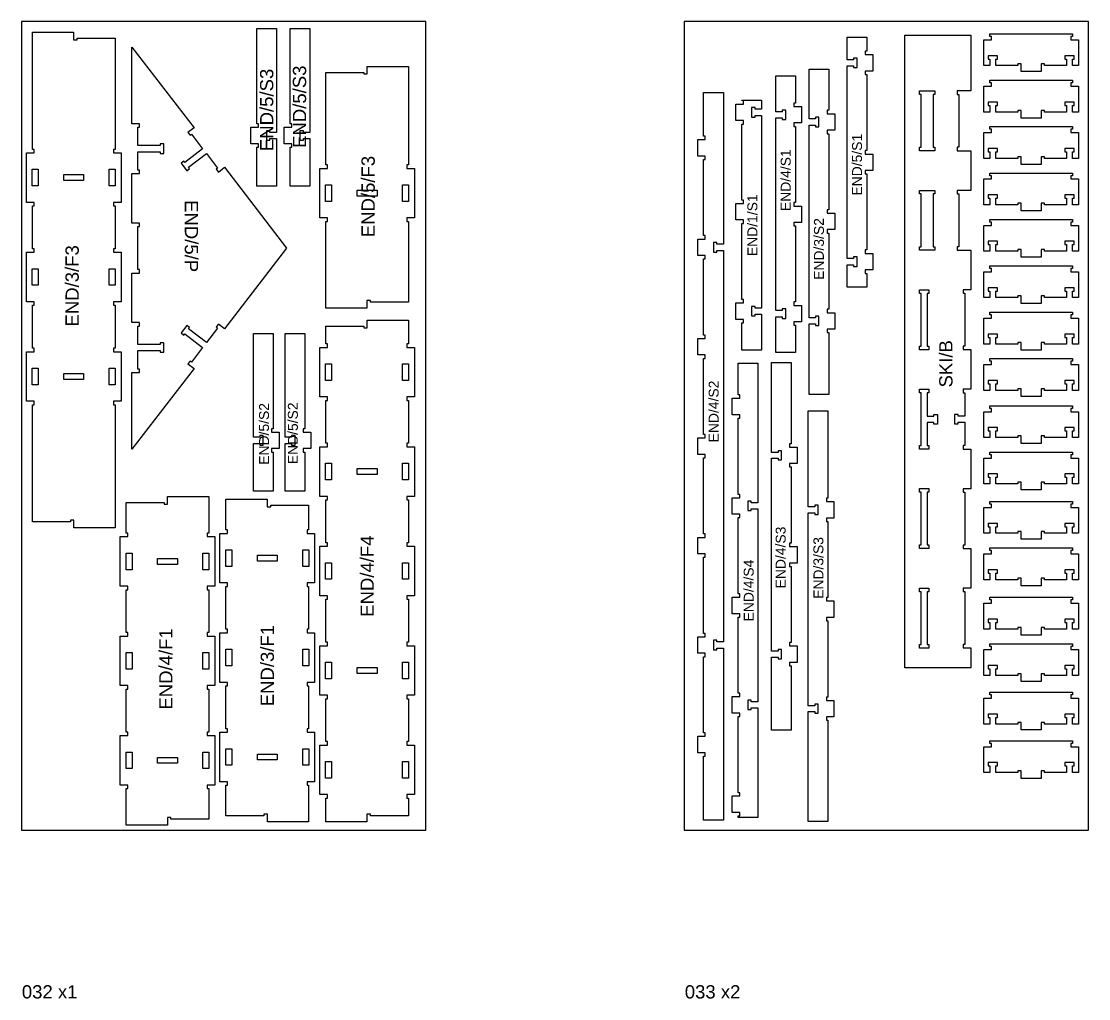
# Model space of a CAD drawing. Extents: x -5600 to 13230, y -11987 to 15775.
# Drawn here: x 5350 to 8570, y -5626 to -2678 of the extents above; entities that cross this region are included whole.
import ezdxf

# ---------------------------------------------------------------- set-up
doc = ezdxf.new("R2010")
doc.units = 0
doc.header["$MEASUREMENT"] = 0
for name, color, linetype in [('0_SHEET_BIRCHPLY_2440X1220', 1, 'CONTINUOUS'), ('1_ANYTOOL_1MMDEEP_INSIDE', 2, 'CONTINUOUS'), ('3_ANYTOOL_CUTTHROUGH_INSID', 4, 'CONTINUOUS'), ('6_ANYTOOL_CUTTHROUGH_OUTSI', 5, 'CONTINUOUS')]:
    doc.layers.add(name, color=color, linetype=linetype)

msp = doc.modelspace()

# ---------------------------------------------------------------- linework, layer by layer
at = {"layer": '0_SHEET_BIRCHPLY_2440X1220'}
for points in [[(5350.4, -2677.8), (5350.4, -5117.8), (6570.4, -5117.8), (6570.4, -2677.8)], [(7350.4, -2677.8), (7350.4, -5117.8), (8570.4, -5117.8), (8570.4, -2677.8)]]:
    msp.add_lwpolyline(points, close=True, dxfattribs=at)
at = {"layer": '3_ANYTOOL_CUTTHROUGH_INSID'}
for points in [[(8059.6, -3068.6), (8059.6, -3057.6), (8064.6, -3057.6), (8064.6, -2898.6), (8059.6, -2898.6), (8059.6, -2887.6), (8106.6, -2887.6), (8106.6, -2898.6), (8101.6, -2898.6), (8101.6, -3057.6), (8106.6, -3057.6), (8106.6, -3068.6)], [(5401.3, -3174.2), (5383.3, -3174.2), (5383.3, -3124.2), (5401.3, -3124.2)], [(5538.3, -3158.2), (5478.3, -3158.2), (5478.3, -3140.2), (5538.3, -3140.2)], [(5633.3, -3174.2), (5615.3, -3174.2), (5615.3, -3124.2), (5633.3, -3124.2)], [(6268.4, -3221.2), (6268.4, -3171.2), (6286.4, -3171.2), (6286.4, -3221.2)], [(6363.4, -3205.2), (6363.4, -3187.2), (6423.4, -3187.2), (6423.4, -3205.2)], [(6500.4, -3221.2), (6500.4, -3171.2), (6518.4, -3171.2), (6518.4, -3221.2)], [(8059.6, -3368.6), (8059.6, -3357.6), (8064.6, -3357.6), (8064.6, -3198.6), (8059.6, -3198.6), (8059.6, -3187.6), (8106.6, -3187.6), (8106.6, -3198.6), (8101.6, -3198.6), (8101.6, -3357.6), (8106.6, -3357.6), (8106.6, -3368.6)], [(5401.4, -3474.2), (5383.4, -3474.2), (5383.4, -3424.2), (5401.4, -3424.2)], [(5633.4, -3474.2), (5615.4, -3474.2), (5615.4, -3424.2), (5633.4, -3424.2)], [(8059.6, -3668.6), (8059.6, -3657.6), (8064.6, -3657.6), (8064.6, -3498.6), (8059.6, -3498.6), (8059.6, -3487.6), (8088.6, -3487.6), (8088.6, -3498.6), (8083.6, -3498.6), (8083.6, -3657.6), (8088.6, -3657.6), (8088.6, -3668.6)], [(5401.4, -3724.2), (5401.4, -3774.2), (5383.4, -3774.2), (5383.4, -3724.2)], [(5633.4, -3724.2), (5633.4, -3774.2), (5615.4, -3774.2), (5615.4, -3724.2)], [(6268.4, -3711.1), (6286.4, -3711.1), (6286.4, -3761.1), (6268.4, -3761.1)], [(6500.4, -3711.1), (6518.4, -3711.1), (6518.4, -3761.1), (6500.4, -3761.1)], [(5538.4, -3740.2), (5538.4, -3758.2), (5478.4, -3758.2), (5478.4, -3740.2)], [(8059.6, -3798.6), (8059.6, -3787.6), (8088.6, -3787.6), (8088.6, -3798.6), (8083.6, -3798.6), (8083.6, -3868.6), (8103.6, -3868.6), (8103.6, -3863.6), (8114.6, -3863.6), (8114.6, -3892.6), (8103.6, -3892.6), (8103.6, -3887.6), (8083.6, -3887.6), (8083.6, -3957.6), (8088.6, -3957.6), (8088.6, -3968.6), (8059.6, -3968.6), (8059.6, -3957.6), (8064.6, -3957.6), (8064.6, -3798.6)], [(6268.4, -4011.1), (6286.4, -4011.1), (6286.4, -4061.1), (6268.4, -4061.1)], [(6500.4, -4011.1), (6518.4, -4011.1), (6518.4, -4061.1), (6500.4, -4061.1)], [(6363.4, -4027.1), (6423.4, -4027.1), (6423.4, -4045.1), (6363.4, -4045.1)], [(8059.6, -4087.6), (8088.6, -4087.6), (8088.6, -4098.6), (8083.6, -4098.6), (8083.6, -4257.6), (8088.6, -4257.6), (8088.6, -4268.6), (8059.6, -4268.6), (8059.6, -4257.6), (8064.6, -4257.6), (8064.6, -4098.6), (8059.6, -4098.6)], [(5684.4, -4282.3), (5684.4, -4332.3), (5666.4, -4332.3), (5666.4, -4282.3)], [(5916.4, -4282.3), (5916.4, -4332.3), (5898.4, -4332.3), (5898.4, -4282.3)], [(5985.4, -4272.3), (5985.4, -4322.3), (5967.4, -4322.3), (5967.4, -4272.3)], [(6199.4, -4272.3), (6217.4, -4272.3), (6217.4, -4322.3), (6199.4, -4322.3)], [(5821.4, -4298.3), (5821.4, -4316.3), (5761.4, -4316.3), (5761.4, -4298.3)], [(6122.4, -4288.3), (6122.4, -4306.3), (6062.4, -4306.3), (6062.4, -4288.3)], [(6268.4, -4311.1), (6286.4, -4311.1), (6286.4, -4361.1), (6268.4, -4361.1)], [(6500.4, -4311.1), (6518.4, -4311.1), (6518.4, -4361.1), (6500.4, -4361.1)], [(8059.6, -4387.6), (8088.6, -4387.6), (8088.6, -4398.6), (8083.6, -4398.6), (8083.6, -4557.6), (8088.6, -4557.6), (8088.6, -4568.6), (8059.6, -4568.6), (8059.6, -4557.6), (8064.6, -4557.6), (8064.6, -4398.6), (8059.6, -4398.6)], [(5985.4, -4572.3), (5985.4, -4622.3), (5967.4, -4622.3), (5967.4, -4572.3)], [(6199.4, -4572.3), (6217.4, -4572.3), (6217.4, -4622.3), (6199.4, -4622.3)], [(5684.4, -4582.3), (5684.4, -4632.3), (5666.4, -4632.3), (5666.4, -4582.3)], [(5916.4, -4582.3), (5916.4, -4632.3), (5898.4, -4632.3), (5898.4, -4582.3)], [(6268.4, -4611.1), (6286.4, -4611.1), (6286.4, -4661.1), (6268.4, -4661.1)], [(6363.4, -4627.1), (6423.4, -4627.1), (6423.4, -4645.1), (6363.4, -4645.1)], [(6500.4, -4611.1), (6518.4, -4611.1), (6518.4, -4661.1), (6500.4, -4661.1)], [(5684.4, -4882.3), (5684.4, -4932.2), (5666.4, -4932.2), (5666.4, -4882.3)], [(5916.4, -4882.3), (5916.4, -4932.2), (5898.4, -4932.2), (5898.4, -4882.3)], [(5985.4, -4872.3), (5985.4, -4922.2), (5967.4, -4922.2), (5967.4, -4872.3)], [(6122.4, -4888.3), (6122.4, -4906.2), (6062.4, -4906.2), (6062.4, -4888.3)], [(6199.4, -4872.3), (6217.4, -4872.3), (6217.4, -4922.2), (6199.4, -4922.2)], [(5821.4, -4898.3), (5821.4, -4916.2), (5761.4, -4916.2), (5761.4, -4898.3)], [(6268.4, -4911.1), (6286.4, -4911.1), (6286.4, -4961.1), (6268.4, -4961.1)], [(6500.4, -4911.1), (6518.4, -4911.1), (6518.4, -4961.1), (6500.4, -4961.1)]]:
    msp.add_lwpolyline(points, close=True, dxfattribs=at)
at = {"layer": '6_ANYTOOL_CUTTHROUGH_OUTSI'}
for points in [[(6119.9, -3175.4), (6060.4, -3175.4), (6060.4, -3057.4), (6065.4, -3057.4), (6065.4, -3046.9), (6042.4, -3046.9), (6042.4, -2997.4), (6065.4, -2997.4), (6065.4, -2986.9), (6060.4, -2986.9), (6060.4, -2699.5), (6119.9, -2699.5), (6119.9, -3012.9), (6100.4, -3012.9), (6100.4, -3007.9), (6089.9, -3007.9), (6089.9, -3036.4), (6100.4, -3036.4), (6100.4, -3031.4), (6119.9, -3031.4)], [(6161.4, -3175.4), (6161.4, -3057.4), (6166.4, -3057.4), (6166.4, -3046.9), (6143.4, -3046.9), (6143.4, -2997.4), (6166.4, -2997.4), (6166.4, -2986.9), (6161.4, -2986.9), (6161.4, -2699.5), (6220.9, -2699.5), (6220.9, -3012.9), (6201.4, -3012.9), (6201.4, -3007.9), (6190.9, -3007.9), (6190.9, -3036.4), (6201.4, -3036.4), (6201.4, -3031.4), (6220.9, -3031.4), (6220.9, -3175.4)], [(5651.1, -3524), (5628.1, -3524), (5628.1, -3534.5), (5633.1, -3534.5), (5633.1, -3664), (5628.1, -3664), (5628.1, -3674.5), (5651.1, -3674.5), (5651.1, -3824), (5628.1, -3824), (5628.1, -3834.5), (5633.1, -3834.5), (5633.2, -4205.9), (5508.7, -4205.9), (5508.7, -4182.9), (5498.2, -4182.9), (5498.2, -4187.9), (5383.7, -4188), (5383.6, -3834.5), (5388.6, -3834.5), (5388.6, -3824), (5365.6, -3824), (5365.6, -3674.5), (5388.6, -3674.5), (5388.6, -3664), (5383.6, -3664), (5383.6, -3534.5), (5388.6, -3534.5), (5388.6, -3524), (5365.6, -3524), (5365.6, -3374.5), (5388.6, -3374.5), (5388.6, -3364), (5383.6, -3364), (5383.6, -3234.5), (5388.6, -3234.5), (5388.6, -3224), (5365.6, -3224), (5365.6, -3074.5), (5388.6, -3074.5), (5388.6, -3064), (5383.6, -3064), (5383.6, -2710.5), (5508.1, -2710.5), (5508.1, -2733.5), (5518.6, -2733.5), (5518.6, -2728.5), (5633.1, -2728.5), (5633.1, -3064), (5628.1, -3064), (5628.1, -3074.5), (5651.1, -3074.5), (5651.1, -3224), (5628.1, -3224), (5628.1, -3234.5), (5633.1, -3234.5), (5633.1, -3364), (5628.1, -3364), (5628.1, -3374.5), (5651.1, -3374.5)], [(7841.9, -3480.2), (7841.9, -3412.1), (7861.4, -3412.1), (7861.4, -3417.1), (7871.9, -3417.1), (7871.9, -3388.6), (7861.4, -3388.6), (7861.4, -3393.6), (7841.9, -3393.6), (7841.9, -2812.1), (7861.4, -2812.1), (7861.4, -2817.1), (7871.9, -2817.1), (7871.9, -2788.6), (7861.4, -2788.6), (7861.4, -2793.6), (7841.9, -2793.6), (7841.9, -2725.4), (7901.4, -2725.4), (7901.4, -2767.6), (7896.4, -2767.6), (7896.4, -2778.1), (7919.4, -2778.1), (7919.4, -2827.6), (7896.4, -2827.6), (7896.4, -2838.1), (7901.4, -2838.1), (7901.4, -3067.6), (7896.4, -3067.6), (7896.4, -3078.1), (7919.4, -3078.1), (7919.4, -3127.6), (7896.4, -3127.6), (7896.4, -3138.1), (7901.4, -3138.1), (7901.4, -3367.6), (7896.4, -3367.6), (7896.4, -3378.1), (7919.4, -3378.1), (7919.4, -3427.6), (7896.4, -3427.6), (7896.4, -3438.1), (7901.4, -3438.1), (7901.4, -3480.2)], [(8015.4, -2719.3), (8214.9, -2719.3), (8214.9, -2887.8), (8173.9, -2887.8), (8173.9, -2898.3), (8178.9, -2898.3), (8178.9, -3057.8), (8173.9, -3057.8), (8173.9, -3068.3), (8214.9, -3068.3), (8214.9, -3187.8), (8173.9, -3187.8), (8173.9, -3198.3), (8178.9, -3198.3), (8178.9, -3357.8), (8173.9, -3357.8), (8173.9, -3368.3), (8214.9, -3368.3), (8214.9, -3487.8), (8191.9, -3487.8), (8191.9, -3498.3), (8196.9, -3498.3), (8196.9, -3657.8), (8191.9, -3657.8), (8191.9, -3668.3), (8214.9, -3668.3), (8214.9, -3787.8), (8191.9, -3787.8), (8191.9, -3798.3), (8196.9, -3798.3), (8196.9, -3868.8), (8176.4, -3868.8), (8176.4, -3863.8), (8165.9, -3863.8), (8165.9, -3892.3), (8176.4, -3892.3), (8176.4, -3887.3), (8196.9, -3887.3), (8196.9, -3957.8), (8191.9, -3957.8), (8191.9, -3968.3), (8214.9, -3968.3), (8214.9, -4087.8), (8191.9, -4087.8), (8191.9, -4098.3), (8196.9, -4098.3), (8196.9, -4257.8), (8191.9, -4257.8), (8191.9, -4268.3), (8214.9, -4268.3), (8214.9, -4387.8), (8191.9, -4387.8), (8191.9, -4398.3), (8196.9, -4398.3), (8196.9, -4557.8), (8191.9, -4557.8), (8191.9, -4568.3), (8214.9, -4568.3), (8214.9, -4627.8), (8015.4, -4627.8)], [(8253.9, -2811.4), (8253.9, -2733.4), (8276.9, -2733.4), (8276.9, -2723.4), (8271.9, -2723.4), (8271.9, -2715.4), (8521.9, -2715.4), (8521.9, -2723.4), (8516.9, -2723.4), (8516.9, -2733.4), (8539.9, -2733.4), (8539.9, -2811.4), (8521.9, -2811.4), (8521.9, -2791.4), (8526.9, -2791.4), (8526.9, -2781.4), (8498.9, -2781.4), (8498.9, -2791.4), (8503.9, -2791.4), (8503.9, -2811.4), (8436.9, -2811.4), (8436.9, -2806.4), (8426.9, -2806.4), (8426.9, -2829.4), (8366.9, -2829.4), (8366.9, -2806.4), (8356.9, -2806.4), (8356.9, -2811.4), (8289.9, -2811.4), (8289.9, -2791.4), (8294.9, -2791.4), (8294.9, -2781.4), (8266.9, -2781.4), (8266.9, -2791.4), (8271.9, -2791.4), (8271.9, -2811.4)], [(5963.1, -3605.6), (5944.9, -3591.6), (5938.4, -3599.9), (5942.4, -3603), (5908.6, -3647), (5855.1, -3605.8), (5858.1, -3601.9), (5849.8, -3595.5), (5832.4, -3618), (5840.7, -3624.4), (5843.8, -3620.5), (5897.3, -3661.6), (5863.5, -3705.6), (5859.5, -3702.6), (5853.1, -3710.9), (5871.3, -3724.9), (5684.2, -3968.2), (5684.2, -3737.2), (5707.2, -3737.2), (5707.2, -3726.7), (5702.2, -3726.7), (5702.2, -3671.2), (5769.7, -3671.2), (5769.7, -3676.2), (5780.2, -3676.2), (5780.2, -3647.7), (5769.7, -3647.7), (5769.7, -3652.7), (5702.2, -3652.7), (5702.2, -3597.2), (5707.2, -3597.2), (5707.2, -3586.7), (5684.2, -3586.7), (5684.2, -3437.2), (5707.2, -3437.2), (5707.2, -3426.7), (5702.2, -3426.7), (5702.2, -3297.2), (5707.2, -3297.2), (5707.2, -3286.7), (5684.2, -3286.7), (5684.2, -3137.2), (5707.2, -3137.2), (5707.2, -3126.7), (5702.2, -3126.7), (5702.2, -3071.2), (5769.7, -3071.2), (5769.7, -3076.2), (5780.2, -3076.2), (5780.2, -3047.7), (5769.7, -3047.7), (5769.7, -3052.7), (5702.2, -3052.7), (5702.2, -2997.2), (5707.2, -2997.2), (5707.2, -2986.7), (5684.2, -2986.7), (5684.2, -2755.7), (5871.3, -2998.9), (5853.1, -3013), (5859.5, -3021.3), (5863.5, -3018.2), (5897.3, -3062.2), (5843.8, -3103.4), (5840.7, -3099.4), (5832.4, -3105.8), (5849.8, -3128.4), (5858.1, -3122), (5855.1, -3118), (5908.6, -3076.9), (5942.4, -3120.9), (5938.4, -3123.9), (5944.9, -3132.3), (5963.1, -3118.2), (6150.5, -3361.9)], [(6268.7, -3281.5), (6273.7, -3281.5), (6273.7, -3271), (6250.7, -3271), (6250.7, -3121.5), (6273.7, -3121.5), (6273.7, -3111), (6268.7, -3111), (6268.7, -2831.6), (6383.2, -2831.6), (6383.2, -2836.6), (6393.7, -2836.6), (6393.7, -2813.6), (6518.2, -2813.6), (6518.2, -3111), (6513.2, -3111), (6513.2, -3121.5), (6536.2, -3121.5), (6536.2, -3271), (6513.2, -3271), (6513.2, -3281.5), (6518.2, -3281.5), (6518.2, -3524.9), (6403.7, -3524.9), (6403.7, -3519.9), (6393.2, -3519.9), (6393.2, -3542.9), (6268.7, -3542.9)], [(7786.2, -3803.2), (7726.7, -3803.2), (7726.7, -3590.7), (7746.2, -3590.7), (7746.2, -3595.7), (7756.7, -3595.7), (7756.7, -3567.2), (7746.2, -3567.2), (7746.2, -3572.2), (7726.7, -3572.2), (7726.7, -2990.7), (7746.2, -2990.7), (7746.2, -2995.7), (7756.7, -2995.7), (7756.7, -2967.2), (7746.2, -2967.2), (7746.2, -2972.2), (7726.7, -2972.2), (7726.7, -2821.8), (7786.2, -2821.8), (7786.2, -2946.2), (7781.2, -2946.2), (7781.2, -2956.7), (7804.2, -2956.7), (7804.2, -3006.2), (7781.2, -3006.2), (7781.2, -3016.7), (7786.2, -3016.7), (7786.2, -3246.2), (7781.2, -3246.2), (7781.2, -3256.7), (7804.2, -3256.7), (7804.2, -3306.2), (7781.2, -3306.2), (7781.2, -3316.7), (7786.2, -3316.7), (7786.2, -3546.2), (7781.2, -3546.2), (7781.2, -3556.7), (7804.2, -3556.7), (7804.2, -3606.2), (7781.2, -3606.2), (7781.2, -3616.7), (7786.2, -3616.7)], [(7686, -3677.2), (7626.5, -3677.2), (7626.5, -3568.9), (7646, -3568.9), (7646, -3573.9), (7656.5, -3573.9), (7656.5, -3545.4), (7646, -3545.4), (7646, -3550.4), (7626.5, -3550.4), (7626.5, -2968.9), (7646, -2968.9), (7646, -2973.9), (7656.5, -2973.9), (7656.5, -2945.4), (7646, -2945.4), (7646, -2950.4), (7626.5, -2950.4), (7626.5, -2842), (7686, -2842), (7686, -2924.4), (7681, -2924.4), (7681, -2934.9), (7704, -2934.9), (7704, -2984.4), (7681, -2984.4), (7681, -2994.9), (7686, -2994.9), (7686, -3224.4), (7681, -3224.4), (7681, -3234.9), (7704, -3234.9), (7704, -3284.4), (7681, -3284.4), (7681, -3294.9), (7686, -3294.9), (7686, -3524.4), (7681, -3524.4), (7681, -3534.9), (7704, -3534.9), (7704, -3584.4), (7681, -3584.4), (7681, -3594.9), (7686, -3594.9)], [(8253.9, -2951.4), (8253.9, -2873.4), (8276.9, -2873.4), (8276.9, -2863.4), (8271.9, -2863.4), (8271.9, -2855.4), (8521.9, -2855.4), (8521.9, -2863.4), (8516.9, -2863.4), (8516.9, -2873.4), (8539.9, -2873.4), (8539.9, -2951.4), (8521.9, -2951.4), (8521.9, -2931.4), (8526.9, -2931.4), (8526.9, -2921.4), (8498.9, -2921.4), (8498.9, -2931.4), (8503.9, -2931.4), (8503.9, -2951.4), (8436.9, -2951.4), (8436.9, -2946.4), (8426.9, -2946.4), (8426.9, -2969.4), (8366.9, -2969.4), (8366.9, -2946.4), (8356.9, -2946.4), (8356.9, -2951.4), (8289.9, -2951.4), (8289.9, -2931.4), (8294.9, -2931.4), (8294.9, -2921.4), (8266.9, -2921.4), (8266.9, -2931.4), (8271.9, -2931.4), (8271.9, -2951.4)], [(7468.4, -4550.2), (7448.9, -4550.2), (7448.9, -4545.2), (7438.4, -4545.2), (7438.4, -4573.7), (7448.9, -4573.7), (7448.9, -4568.7), (7468.4, -4568.7), (7468.4, -5088.2), (7408.9, -5088.2), (7408.9, -4894.7), (7413.9, -4894.7), (7413.9, -4884.2), (7390.9, -4884.2), (7390.9, -4834.7), (7413.9, -4834.7), (7413.9, -4824.2), (7408.9, -4824.2), (7408.9, -4594.7), (7413.9, -4594.7), (7413.9, -4584.2), (7390.9, -4584.2), (7390.9, -4534.7), (7413.9, -4534.7), (7413.9, -4524.2), (7408.9, -4524.2), (7408.9, -4294.7), (7413.9, -4294.7), (7413.9, -4284.2), (7390.9, -4284.2), (7390.9, -4234.7), (7413.9, -4234.7), (7413.9, -4224.2), (7408.9, -4224.2), (7408.9, -3994.7), (7413.9, -3994.7), (7413.9, -3984.2), (7390.9, -3984.2), (7390.9, -3934.7), (7413.9, -3934.7), (7413.9, -3924.2), (7408.9, -3924.2), (7408.9, -3694.7), (7413.9, -3694.7), (7413.9, -3684.2), (7390.9, -3684.2), (7390.9, -3634.7), (7413.9, -3634.7), (7413.9, -3624.2), (7408.9, -3624.2), (7408.9, -3394.7), (7413.9, -3394.7), (7413.9, -3384.2), (7390.9, -3384.2), (7390.9, -3334.7), (7413.9, -3334.7), (7413.9, -3324.2), (7408.9, -3324.2), (7408.9, -3094.7), (7413.9, -3094.7), (7413.9, -3084.2), (7390.9, -3084.2), (7390.9, -3034.7), (7413.9, -3034.7), (7413.9, -3024.2), (7408.9, -3024.2), (7408.9, -2892.9), (7468.4, -2892.9), (7468.4, -3350.2), (7448.9, -3350.2), (7448.9, -3345.2), (7438.4, -3345.2), (7438.4, -3373.7), (7448.9, -3373.7), (7448.9, -3368.7), (7468.4, -3368.7)], [(7583.7, -3669.9), (7524.2, -3669.9), (7524.2, -3587.5), (7529.2, -3587.5), (7529.2, -3577), (7506.2, -3577), (7506.2, -3527.5), (7529.2, -3527.5), (7529.2, -3517), (7524.2, -3517), (7524.2, -3287.5), (7529.2, -3287.5), (7529.2, -3277), (7506.2, -3277), (7506.2, -3227.5), (7529.2, -3227.5), (7529.2, -3217), (7524.2, -3217), (7524.2, -2987.5), (7529.2, -2987.5), (7529.2, -2977), (7506.2, -2977), (7506.2, -2927.5), (7529.2, -2927.5), (7529.2, -2917), (7524.2, -2917), (7524.2, -2915.1), (7583.7, -2915.1), (7583.7, -2943), (7564.2, -2943), (7564.2, -2938), (7553.7, -2938), (7553.7, -2966.5), (7564.2, -2966.5), (7564.2, -2961.5), (7583.7, -2961.5), (7583.7, -3543), (7564.2, -3543), (7564.2, -3538), (7553.7, -3538), (7553.7, -3566.5), (7564.2, -3566.5), (7564.2, -3561.5), (7583.7, -3561.5)], [(8253.9, -3091.4), (8253.9, -3013.4), (8276.9, -3013.4), (8276.9, -3003.4), (8271.9, -3003.4), (8271.9, -2995.4), (8521.9, -2995.4), (8521.9, -3003.4), (8516.9, -3003.4), (8516.9, -3013.4), (8539.9, -3013.4), (8539.9, -3091.4), (8521.9, -3091.4), (8521.9, -3071.4), (8526.9, -3071.4), (8526.9, -3061.4), (8498.9, -3061.4), (8498.9, -3071.4), (8503.9, -3071.4), (8503.9, -3091.4), (8436.9, -3091.4), (8436.9, -3086.4), (8426.9, -3086.4), (8426.9, -3109.4), (8366.9, -3109.4), (8366.9, -3086.4), (8356.9, -3086.4), (8356.9, -3091.4), (8289.9, -3091.4), (8289.9, -3071.4), (8294.9, -3071.4), (8294.9, -3061.4), (8266.9, -3061.4), (8266.9, -3071.4), (8271.9, -3071.4), (8271.9, -3091.4)], [(8253.9, -3231.4), (8253.9, -3153.4), (8276.9, -3153.4), (8276.9, -3143.4), (8271.9, -3143.4), (8271.9, -3135.4), (8521.9, -3135.4), (8521.9, -3143.4), (8516.9, -3143.4), (8516.9, -3153.4), (8539.9, -3153.4), (8539.9, -3231.4), (8521.9, -3231.4), (8521.9, -3211.4), (8526.9, -3211.4), (8526.9, -3201.4), (8498.9, -3201.4), (8498.9, -3211.4), (8503.9, -3211.4), (8503.9, -3231.4), (8436.9, -3231.4), (8436.9, -3226.4), (8426.9, -3226.4), (8426.9, -3249.4), (8366.9, -3249.4), (8366.9, -3226.4), (8356.9, -3226.4), (8356.9, -3231.4), (8289.9, -3231.4), (8289.9, -3211.4), (8294.9, -3211.4), (8294.9, -3201.4), (8266.9, -3201.4), (8266.9, -3211.4), (8271.9, -3211.4), (8271.9, -3231.4)], [(8253.9, -3371.4), (8253.9, -3293.4), (8276.9, -3293.4), (8276.9, -3283.4), (8271.9, -3283.4), (8271.9, -3275.4), (8521.9, -3275.4), (8521.9, -3283.4), (8516.9, -3283.4), (8516.9, -3293.4), (8539.9, -3293.4), (8539.9, -3371.4), (8521.9, -3371.4), (8521.9, -3351.4), (8526.9, -3351.4), (8526.9, -3341.4), (8498.9, -3341.4), (8498.9, -3351.4), (8503.9, -3351.4), (8503.9, -3371.4), (8436.9, -3371.4), (8436.9, -3366.4), (8426.9, -3366.4), (8426.9, -3389.4), (8366.9, -3389.4), (8366.9, -3366.4), (8356.9, -3366.4), (8356.9, -3371.4), (8289.9, -3371.4), (8289.9, -3351.4), (8294.9, -3351.4), (8294.9, -3341.4), (8266.9, -3341.4), (8266.9, -3351.4), (8271.9, -3351.4), (8271.9, -3371.4)], [(8253.9, -3511.4), (8253.9, -3433.4), (8276.9, -3433.4), (8276.9, -3423.4), (8271.9, -3423.4), (8271.9, -3415.4), (8521.9, -3415.4), (8521.9, -3423.4), (8516.9, -3423.4), (8516.9, -3433.4), (8539.9, -3433.4), (8539.9, -3511.4), (8521.9, -3511.4), (8521.9, -3491.4), (8526.9, -3491.4), (8526.9, -3481.4), (8498.9, -3481.4), (8498.9, -3491.4), (8503.9, -3491.4), (8503.9, -3511.4), (8436.9, -3511.4), (8436.9, -3506.4), (8426.9, -3506.4), (8426.9, -3529.4), (8366.9, -3529.4), (8366.9, -3506.4), (8356.9, -3506.4), (8356.9, -3511.4), (8289.9, -3511.4), (8289.9, -3491.4), (8294.9, -3491.4), (8294.9, -3481.4), (8266.9, -3481.4), (8266.9, -3491.4), (8271.9, -3491.4), (8271.9, -3511.4)], [(8253.9, -3651.4), (8253.9, -3573.4), (8276.9, -3573.4), (8276.9, -3563.4), (8271.9, -3563.4), (8271.9, -3555.4), (8521.9, -3555.4), (8521.9, -3563.4), (8516.9, -3563.4), (8516.9, -3573.4), (8539.9, -3573.4), (8539.9, -3651.4), (8521.9, -3651.4), (8521.9, -3631.4), (8526.9, -3631.4), (8526.9, -3621.4), (8498.9, -3621.4), (8498.9, -3631.4), (8503.9, -3631.4), (8503.9, -3651.4), (8436.9, -3651.4), (8436.9, -3646.4), (8426.9, -3646.4), (8426.9, -3669.4), (8366.9, -3669.4), (8366.9, -3646.4), (8356.9, -3646.4), (8356.9, -3651.4), (8289.9, -3651.4), (8289.9, -3631.4), (8294.9, -3631.4), (8294.9, -3621.4), (8266.9, -3621.4), (8266.9, -3631.4), (8271.9, -3631.4), (8271.9, -3651.4)], [(6268.7, -3597.4), (6383.2, -3597.4), (6383.2, -3602.4), (6393.7, -3602.4), (6393.7, -3579.4), (6518.2, -3579.4), (6518.2, -3650.9), (6513.2, -3650.9), (6513.2, -3661.4), (6536.2, -3661.4), (6536.2, -3810.9), (6513.2, -3810.9), (6513.2, -3821.4), (6518.2, -3821.4), (6518.2, -3950.9), (6513.2, -3950.9), (6513.2, -3961.4), (6536.2, -3961.4), (6536.2, -4110.9), (6513.2, -4110.9), (6513.2, -4121.4), (6518.2, -4121.4), (6518.2, -4250.9), (6513.2, -4250.9), (6513.2, -4261.4), (6536.2, -4261.4), (6536.2, -4410.9), (6513.2, -4410.9), (6513.2, -4421.4), (6518.2, -4421.4), (6518.2, -4550.9), (6513.2, -4550.9), (6513.2, -4561.4), (6536.2, -4561.4), (6536.2, -4710.9), (6513.2, -4710.9), (6513.2, -4721.4), (6518.2, -4721.4), (6518.2, -4850.9), (6513.2, -4850.9), (6513.2, -4861.4), (6536.2, -4861.4), (6536.2, -5010.9), (6513.2, -5010.9), (6513.2, -5021.4), (6518.2, -5021.4), (6518.2, -5074.8), (6403.7, -5074.8), (6403.7, -5069.8), (6393.2, -5069.8), (6393.2, -5092.8), (6268.7, -5092.8), (6268.7, -5021.4), (6273.7, -5021.4), (6273.7, -5010.9), (6250.7, -5010.9), (6250.7, -4861.4), (6273.7, -4861.4), (6273.7, -4850.9), (6268.7, -4850.9), (6268.7, -4721.4), (6273.7, -4721.4), (6273.7, -4710.9), (6250.7, -4710.9), (6250.7, -4561.4), (6273.7, -4561.4), (6273.7, -4550.9), (6268.7, -4550.9), (6268.7, -4421.4), (6273.7, -4421.4), (6273.7, -4410.9), (6250.7, -4410.9), (6250.7, -4261.4), (6273.7, -4261.4), (6273.7, -4250.9), (6268.7, -4250.9), (6268.7, -4121.4), (6273.7, -4121.4), (6273.7, -4110.9), (6250.7, -4110.9), (6250.7, -3961.4), (6273.7, -3961.4), (6273.7, -3950.9), (6268.7, -3950.9), (6268.7, -3821.4), (6273.7, -3821.4), (6273.7, -3810.9), (6250.7, -3810.9), (6250.7, -3661.4), (6273.7, -3661.4), (6273.7, -3650.9), (6268.7, -3650.9)], [(6109.9, -3619.3), (6109.9, -3906.7), (6104.9, -3906.7), (6104.9, -3917.2), (6127.9, -3917.2), (6127.9, -3966.7), (6104.9, -3966.7), (6104.9, -3977.2), (6109.9, -3977.2), (6109.9, -4095.3), (6050.4, -4095.3), (6050.4, -3951.2), (6069.9, -3951.2), (6069.9, -3956.2), (6080.4, -3956.2), (6080.4, -3927.7), (6069.9, -3927.7), (6069.9, -3932.7), (6050.4, -3932.7), (6050.4, -3619.3)], [(6146.4, -3619.3), (6205.9, -3619.3), (6205.9, -3906.7), (6200.9, -3906.7), (6200.9, -3917.2), (6223.9, -3917.2), (6223.9, -3966.7), (6200.9, -3966.7), (6200.9, -3977.2), (6205.9, -3977.2), (6205.9, -4095.3), (6146.4, -4095.3), (6146.4, -3951.2), (6165.9, -3951.2), (6165.9, -3956.2), (6176.4, -3956.2), (6176.4, -3927.7), (6165.9, -3927.7), (6165.9, -3932.7), (6146.4, -3932.7)], [(8253.9, -3791.4), (8253.9, -3713.4), (8276.9, -3713.4), (8276.9, -3703.4), (8271.9, -3703.4), (8271.9, -3695.4), (8521.9, -3695.4), (8521.9, -3703.4), (8516.9, -3703.4), (8516.9, -3713.4), (8539.9, -3713.4), (8539.9, -3791.4), (8521.9, -3791.4), (8521.9, -3771.4), (8526.9, -3771.4), (8526.9, -3761.4), (8498.9, -3761.4), (8498.9, -3771.4), (8503.9, -3771.4), (8503.9, -3791.4), (8436.9, -3791.4), (8436.9, -3786.4), (8426.9, -3786.4), (8426.9, -3809.4), (8366.9, -3809.4), (8366.9, -3786.4), (8356.9, -3786.4), (8356.9, -3791.4), (8289.9, -3791.4), (8289.9, -3771.4), (8294.9, -3771.4), (8294.9, -3761.4), (8266.9, -3761.4), (8266.9, -3771.4), (8271.9, -3771.4), (8271.9, -3791.4)], [(7572.6, -4130.9), (7552.6, -4130.9), (7552.6, -4125.9), (7542.6, -4125.9), (7542.6, -4153.9), (7552.6, -4153.9), (7552.6, -4148.9), (7572.6, -4148.9), (7572.6, -4730.9), (7552.6, -4730.9), (7552.6, -4725.9), (7542.6, -4725.9), (7542.6, -4753.9), (7552.6, -4753.9), (7552.6, -4748.9), (7572.6, -4748.9), (7572.6, -5080), (7512.6, -5080), (7512.6, -5074.9), (7517.6, -5074.9), (7517.6, -5064.9), (7494.6, -5064.9), (7494.6, -5014.9), (7517.6, -5014.9), (7517.6, -5004.9), (7512.6, -5004.9), (7512.6, -4774.9), (7517.6, -4774.9), (7517.6, -4764.9), (7494.6, -4764.9), (7494.6, -4714.9), (7517.6, -4714.9), (7517.6, -4704.9), (7512.6, -4704.9), (7512.6, -4474.9), (7517.6, -4474.9), (7517.6, -4464.9), (7494.6, -4464.9), (7494.6, -4414.9), (7517.6, -4414.9), (7517.6, -4404.9), (7512.6, -4404.9), (7512.6, -4174.9), (7517.6, -4174.9), (7517.6, -4164.9), (7494.6, -4164.9), (7494.6, -4114.9), (7517.6, -4114.9), (7517.6, -4104.9), (7512.6, -4104.9), (7512.6, -3874.9), (7517.6, -3874.9), (7517.6, -3864.9), (7494.6, -3864.9), (7494.6, -3814.9), (7517.6, -3814.9), (7517.6, -3804.9), (7512.6, -3804.9), (7512.6, -3709.4), (7572.6, -3709.4)], [(7673.3, -3952.1), (7668.3, -3952.1), (7668.3, -3962.1), (7691.3, -3962.1), (7691.3, -4012.1), (7668.3, -4012.1), (7668.3, -4022.1), (7673.3, -4022.1), (7673.3, -4252.1), (7668.3, -4252.1), (7668.3, -4262.1), (7691.3, -4262.1), (7691.3, -4312.1), (7668.3, -4312.1), (7668.3, -4322.1), (7673.3, -4322.1), (7673.3, -4552.1), (7668.3, -4552.1), (7668.3, -4562.1), (7691.3, -4562.1), (7691.3, -4612.1), (7668.3, -4612.1), (7668.3, -4622.1), (7673.3, -4622.1), (7673.3, -4816.1), (7613.3, -4816.1), (7613.3, -4596.1), (7633.3, -4596.1), (7633.3, -4601.1), (7643.3, -4601.1), (7643.3, -4573.1), (7633.3, -4573.1), (7633.3, -4578.1), (7613.3, -4578.1), (7613.3, -3996.1), (7633.3, -3996.1), (7633.3, -4001.1), (7643.3, -4001.1), (7643.3, -3973.1), (7633.3, -3973.1), (7633.3, -3978.1), (7613.3, -3978.1), (7613.3, -3706.7), (7673.3, -3706.7)], [(7784, -3852.9), (7784, -4116.4), (7779, -4116.4), (7779, -4126.4), (7802, -4126.4), (7802, -4176.4), (7779, -4176.4), (7779, -4186.4), (7784, -4186.4), (7784, -4416.4), (7779, -4416.4), (7779, -4426.4), (7802, -4426.4), (7802, -4476.4), (7779, -4476.4), (7779, -4486.4), (7784, -4486.4), (7784, -4716.4), (7779, -4716.4), (7779, -4726.4), (7802, -4726.4), (7802, -4776.4), (7779, -4776.4), (7779, -4786.4), (7784, -4786.4), (7784, -5091.6), (7724, -5091.6), (7724, -4760.4), (7744, -4760.4), (7744, -4765.4), (7754, -4765.4), (7754, -4737.4), (7744, -4737.4), (7744, -4742.4), (7724, -4742.4), (7724, -4160.4), (7744, -4160.4), (7744, -4165.4), (7754, -4165.4), (7754, -4137.4), (7744, -4137.4), (7744, -4142.4), (7724, -4142.4), (7724, -3852.9)], [(8253.9, -3855.4), (8276.9, -3855.4), (8276.9, -3845.4), (8271.9, -3845.4), (8271.9, -3837.4), (8521.9, -3837.4), (8521.9, -3845.4), (8516.9, -3845.4), (8516.9, -3855.4), (8539.9, -3855.4), (8539.9, -3933.4), (8521.9, -3933.4), (8521.9, -3913.4), (8526.9, -3913.4), (8526.9, -3903.4), (8498.9, -3903.4), (8498.9, -3913.4), (8503.9, -3913.4), (8503.9, -3933.4), (8436.9, -3933.4), (8436.9, -3928.4), (8426.9, -3928.4), (8426.9, -3951.4), (8366.9, -3951.4), (8366.9, -3928.4), (8356.9, -3928.4), (8356.9, -3933.4), (8289.9, -3933.4), (8289.9, -3913.4), (8294.9, -3913.4), (8294.9, -3903.4), (8266.9, -3903.4), (8266.9, -3913.4), (8271.9, -3913.4), (8271.9, -3933.4), (8253.9, -3933.4)], [(8253.9, -3995.4), (8276.9, -3995.4), (8276.9, -3985.4), (8271.9, -3985.4), (8271.9, -3977.4), (8521.9, -3977.4), (8521.9, -3985.4), (8516.9, -3985.4), (8516.9, -3995.4), (8539.9, -3995.4), (8539.9, -4073.4), (8521.9, -4073.4), (8521.9, -4053.4), (8526.9, -4053.4), (8526.9, -4043.4), (8498.9, -4043.4), (8498.9, -4053.4), (8503.9, -4053.4), (8503.9, -4073.4), (8436.9, -4073.4), (8436.9, -4068.4), (8426.9, -4068.4), (8426.9, -4091.4), (8366.9, -4091.4), (8366.9, -4068.4), (8356.9, -4068.4), (8356.9, -4073.4), (8289.9, -4073.4), (8289.9, -4053.4), (8294.9, -4053.4), (8294.9, -4043.4), (8266.9, -4043.4), (8266.9, -4053.4), (8271.9, -4053.4), (8271.9, -4073.4), (8253.9, -4073.4)], [(5916.2, -4111.7), (5916.2, -4222), (5911.2, -4222), (5911.2, -4232.5), (5934.2, -4232.5), (5934.2, -4382), (5911.2, -4382), (5911.2, -4392.5), (5916.2, -4392.5), (5916.2, -4522), (5911.2, -4522), (5911.2, -4532.5), (5934.2, -4532.5), (5934.2, -4682), (5911.2, -4682), (5911.2, -4692.5), (5916.2, -4692.5), (5916.2, -4822), (5911.2, -4822), (5911.2, -4832.5), (5934.2, -4832.5), (5934.2, -4982), (5911.2, -4982), (5911.2, -4992.5), (5916.2, -4992.5), (5916.2, -5084.8), (5801.7, -5084.8), (5801.7, -5079.8), (5791.2, -5079.8), (5791.2, -5102.8), (5666.7, -5102.8), (5666.7, -4992.5), (5671.7, -4992.5), (5671.7, -4982), (5648.7, -4982), (5648.7, -4832.5), (5671.7, -4832.5), (5671.7, -4822), (5666.7, -4822), (5666.7, -4692.5), (5671.7, -4692.5), (5671.7, -4682), (5648.7, -4682), (5648.7, -4532.5), (5671.7, -4532.5), (5671.7, -4522), (5666.7, -4522), (5666.7, -4392.5), (5671.7, -4392.5), (5671.7, -4382), (5648.7, -4382), (5648.7, -4232.5), (5671.7, -4232.5), (5671.7, -4222), (5666.7, -4222), (5666.7, -4129.7), (5781.2, -4129.7), (5781.2, -4134.7), (5791.7, -4134.7), (5791.7, -4111.7)], [(6092.2, -4119.7), (6092.2, -4142.7), (6102.7, -4142.7), (6102.7, -4137.7), (6217.2, -4137.7), (6217.2, -4212), (6212.2, -4212), (6212.2, -4222.5), (6235.2, -4222.5), (6235.2, -4372), (6212.2, -4372), (6212.2, -4382.5), (6217.2, -4382.5), (6217.2, -4512), (6212.2, -4512), (6212.2, -4522.5), (6235.2, -4522.5), (6235.2, -4672), (6212.2, -4672), (6212.2, -4682.5), (6217.2, -4682.5), (6217.2, -4812), (6212.2, -4812), (6212.2, -4822.5), (6235.2, -4822.5), (6235.2, -4972), (6212.2, -4972), (6212.2, -4982.5), (6217.2, -4982.5), (6217.2, -5092.8), (6092.7, -5092.8), (6092.7, -5069.8), (6082.2, -5069.8), (6082.2, -5074.8), (5967.7, -5074.8), (5967.7, -4982.5), (5972.7, -4982.5), (5972.7, -4972), (5949.7, -4972), (5949.7, -4822.5), (5972.7, -4822.5), (5972.7, -4812), (5967.7, -4812), (5967.7, -4682.5), (5972.7, -4682.5), (5972.7, -4672), (5949.7, -4672), (5949.7, -4522.5), (5972.7, -4522.5), (5972.7, -4512), (5967.7, -4512), (5967.7, -4382.5), (5972.7, -4382.5), (5972.7, -4372), (5949.7, -4372), (5949.7, -4222.5), (5972.7, -4222.5), (5972.7, -4212), (5967.7, -4212), (5967.7, -4119.7)], [(8253.9, -4144.4), (8276.9, -4144.4), (8276.9, -4134.4), (8271.9, -4134.4), (8271.9, -4126.4), (8521.9, -4126.4), (8521.9, -4134.4), (8516.9, -4134.4), (8516.9, -4144.4), (8539.9, -4144.4), (8539.9, -4222.4), (8521.9, -4222.4), (8521.9, -4202.4), (8526.9, -4202.4), (8526.9, -4192.4), (8498.9, -4192.4), (8498.9, -4202.4), (8503.9, -4202.4), (8503.9, -4222.4), (8436.9, -4222.4), (8436.9, -4217.4), (8426.9, -4217.4), (8426.9, -4240.4), (8366.9, -4240.4), (8366.9, -4217.4), (8356.9, -4217.4), (8356.9, -4222.4), (8289.9, -4222.4), (8289.9, -4202.4), (8294.9, -4202.4), (8294.9, -4192.4), (8266.9, -4192.4), (8266.9, -4202.4), (8271.9, -4202.4), (8271.9, -4222.4), (8253.9, -4222.4)], [(8271.9, -4266.4), (8521.9, -4266.4), (8521.9, -4274.4), (8516.9, -4274.4), (8516.9, -4284.4), (8539.9, -4284.4), (8539.9, -4362.4), (8521.9, -4362.4), (8521.9, -4342.4), (8526.9, -4342.4), (8526.9, -4332.4), (8498.9, -4332.4), (8498.9, -4342.4), (8503.9, -4342.4), (8503.9, -4362.4), (8436.9, -4362.4), (8436.9, -4357.4), (8426.9, -4357.4), (8426.9, -4380.4), (8366.9, -4380.4), (8366.9, -4357.4), (8356.9, -4357.4), (8356.9, -4362.4), (8289.9, -4362.4), (8289.9, -4342.4), (8294.9, -4342.4), (8294.9, -4332.4), (8266.9, -4332.4), (8266.9, -4342.4), (8271.9, -4342.4), (8271.9, -4362.4), (8253.9, -4362.4), (8253.9, -4284.4), (8276.9, -4284.4), (8276.9, -4274.4), (8271.9, -4274.4)], [(8271.9, -4415.4), (8521.9, -4415.4), (8521.9, -4423.4), (8516.9, -4423.4), (8516.9, -4433.4), (8539.9, -4433.4), (8539.9, -4511.4), (8521.9, -4511.4), (8521.9, -4491.4), (8526.9, -4491.4), (8526.9, -4481.4), (8498.9, -4481.4), (8498.9, -4491.4), (8503.9, -4491.4), (8503.9, -4511.4), (8436.9, -4511.4), (8436.9, -4506.4), (8426.9, -4506.4), (8426.9, -4529.4), (8366.9, -4529.4), (8366.9, -4506.4), (8356.9, -4506.4), (8356.9, -4511.4), (8289.9, -4511.4), (8289.9, -4491.4), (8294.9, -4491.4), (8294.9, -4481.4), (8266.9, -4481.4), (8266.9, -4491.4), (8271.9, -4491.4), (8271.9, -4511.4), (8253.9, -4511.4), (8253.9, -4433.4), (8276.9, -4433.4), (8276.9, -4423.4), (8271.9, -4423.4)], [(8271.9, -4555.4), (8521.9, -4555.4), (8521.9, -4563.4), (8516.9, -4563.4), (8516.9, -4573.4), (8539.9, -4573.4), (8539.9, -4651.4), (8521.9, -4651.4), (8521.9, -4631.4), (8526.9, -4631.4), (8526.9, -4621.4), (8498.9, -4621.4), (8498.9, -4631.4), (8503.9, -4631.4), (8503.9, -4651.4), (8436.9, -4651.4), (8436.9, -4646.4), (8426.9, -4646.4), (8426.9, -4669.4), (8366.9, -4669.4), (8366.9, -4646.4), (8356.9, -4646.4), (8356.9, -4651.4), (8289.9, -4651.4), (8289.9, -4631.4), (8294.9, -4631.4), (8294.9, -4621.4), (8266.9, -4621.4), (8266.9, -4631.4), (8271.9, -4631.4), (8271.9, -4651.4), (8253.9, -4651.4), (8253.9, -4573.4), (8276.9, -4573.4), (8276.9, -4563.4), (8271.9, -4563.4)], [(8271.9, -4701.9), (8521.9, -4701.9), (8521.9, -4709.9), (8516.9, -4709.9), (8516.9, -4719.9), (8539.9, -4719.9), (8539.9, -4797.8), (8521.9, -4797.8), (8521.9, -4777.8), (8526.9, -4777.8), (8526.9, -4767.8), (8498.9, -4767.8), (8498.9, -4777.8), (8503.9, -4777.8), (8503.9, -4797.8), (8436.9, -4797.8), (8436.9, -4792.8), (8426.9, -4792.8), (8426.9, -4815.8), (8366.9, -4815.8), (8366.9, -4792.8), (8356.9, -4792.8), (8356.9, -4797.8), (8289.9, -4797.8), (8289.9, -4777.8), (8294.9, -4777.8), (8294.9, -4767.8), (8266.9, -4767.8), (8266.9, -4777.8), (8271.9, -4777.8), (8271.9, -4797.8), (8253.9, -4797.8), (8253.9, -4719.9), (8276.9, -4719.9), (8276.9, -4709.9), (8271.9, -4709.9)], [(8271.9, -4848.3), (8521.9, -4848.3), (8521.9, -4856.3), (8516.9, -4856.3), (8516.9, -4866.3), (8539.9, -4866.3), (8539.9, -4944.3), (8521.9, -4944.3), (8521.9, -4924.3), (8526.9, -4924.3), (8526.9, -4914.3), (8498.9, -4914.3), (8498.9, -4924.3), (8503.9, -4924.3), (8503.9, -4944.3), (8436.9, -4944.3), (8436.9, -4939.3), (8426.9, -4939.3), (8426.9, -4962.3), (8366.9, -4962.3), (8366.9, -4939.3), (8356.9, -4939.3), (8356.9, -4944.3), (8289.9, -4944.3), (8289.9, -4924.3), (8294.9, -4924.3), (8294.9, -4914.3), (8266.9, -4914.3), (8266.9, -4924.3), (8271.9, -4924.3), (8271.9, -4944.3), (8253.9, -4944.3), (8253.9, -4866.3), (8276.9, -4866.3), (8276.9, -4856.3), (8271.9, -4856.3)]]:
    msp.add_lwpolyline(points, close=True, dxfattribs=at)

# ---------------------------------------------------------------- texts
at = {"layer": '0_SHEET_BIRCHPLY_2440X1220', "char_height": 40, "attachment_point": 1}
for s, insert, width in [('\\fArial;032 x1', (5351.9, -5585.8), 194.217), ('\\fArial;033 x2', (7351.9, -5585.8), 201.205)]:
    msp.add_mtext(s, dxfattribs=dict(at, insert=insert, width=width))
at = {"layer": '1_ANYTOOL_1MMDEEP_INSIDE', "attachment_point": 1}
for s, insert, char_height, width, rotation in [('\\fArial;END/5/S3', (6070.6, -3069.2), 40, 279.518, 90), ('\\fArial;END/5/S3', (6169.6, -3059.5), 40, 279.518, 90), ('\\fArial;END/5/S1', (7856.6, -3203.4), 30, 203.855, 90), ('\\fArial;END/5/F3', (6376.6, -3328.9), 40, 276.386, 90), ('\\fArial;END/4/S1', (7641.4, -3250.1), 30, 203.855, 90), ('\\fArial;END/1/S1', (7540.9, -3386), 30, 203.855, 90), ('\\fArial;END/5/P', (5883.6, -3217.1), 40, 248.434, 270), ('\\fArial;END/3/S2', (7741.6, -3457.7), 30, 209.096, 90), ('\\fArial;END/3/F3', (5483.6, -3598.4), 40, 276.386, 90), ('\\fArial;SKI/B', (8119.6, -3782.3), 40, 176.386, 90), ('\\fArial;END/4/S2', (7424.1, -3948), 30, 209.096, 90), ('\\fArial;END/5/S2', (6067.6, -4015.6), 30, 209.096, 90), ('\\fArial;END/5/S2', (6154.5, -4013.9), 30, 209.096, 90), ('\\fArial;END/4/S3', (7626.2, -4388.5), 30, 209.639, 90), ('\\fArial;END/4/F4', (6373.6, -4474.2), 40, 276.386, 90), ('\\fArial;END/3/S3', (7740.1, -4420), 30, 209.639, 90), ('\\fArial;END/4/S4', (7529.8, -4488.3), 30, 209.639, 90), ('\\fArial;END/3/F1', (6072.5, -4744.2), 40, 268.675, 90), ('\\fArial;END/4/F1', (5766.2, -4754.2), 40, 268.675, 90)]:
    msp.add_mtext(s, dxfattribs=dict(at, insert=insert, char_height=char_height, width=width, rotation=rotation))

doc.saveas('drawing.dxf')
